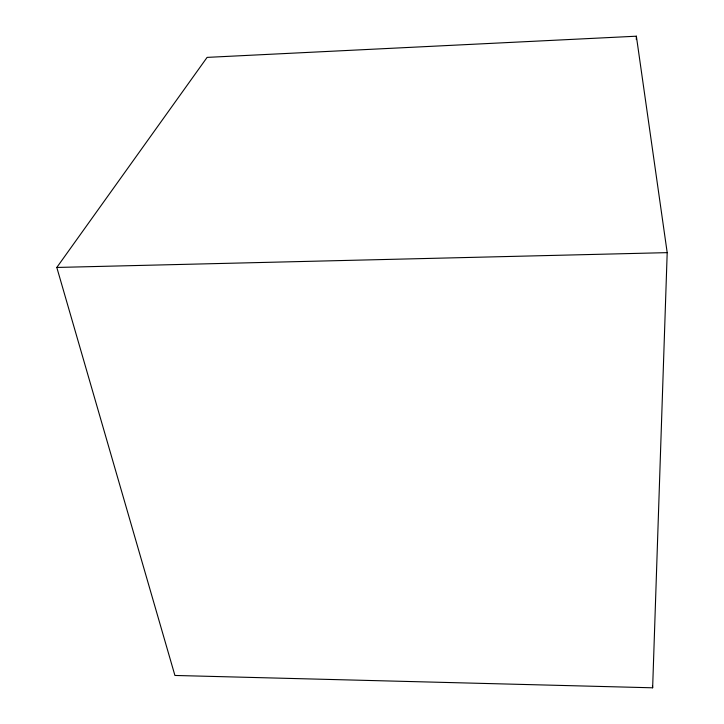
<?xml version="1.0" encoding="UTF-8"?>
<svg xmlns="http://www.w3.org/2000/svg" width="724" height="724" viewBox="0 0 724 724"><rect width="100%" height="100%" fill="white"/><g stroke="black" fill="none" stroke-linecap="round" stroke-linejoin="round"><path stroke-width="1.09" d="M636.315 39.585L636.369 36.2L207.1 57.386L56.807 267.455L174.918 675.456L652.641 687.8L667.193 252.64L636.369 36.2M56.807 267.455L667.193 252.64M652.478 685.547L652.641 687.8"/></g></svg>
